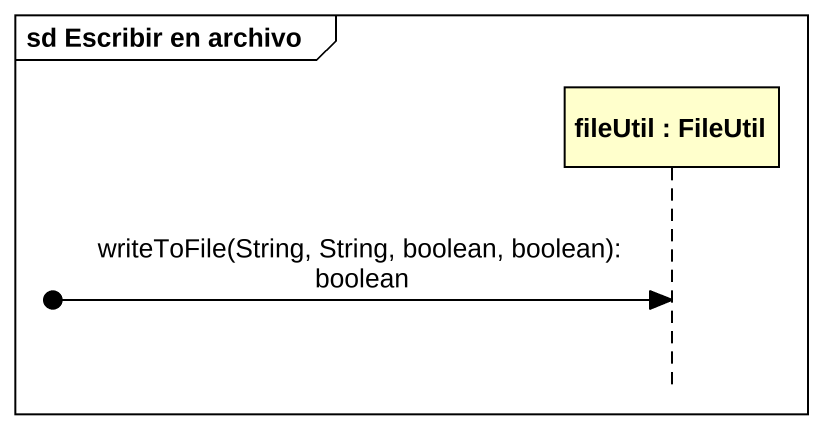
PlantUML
@startuml
mainframe sd Escribir en archivo
hide footbox
participant "fileUtil : FileUtil" as fileUtil

[o-> fileUtil : writeToFile(String, String, boolean, boolean): boolean
@enduml
